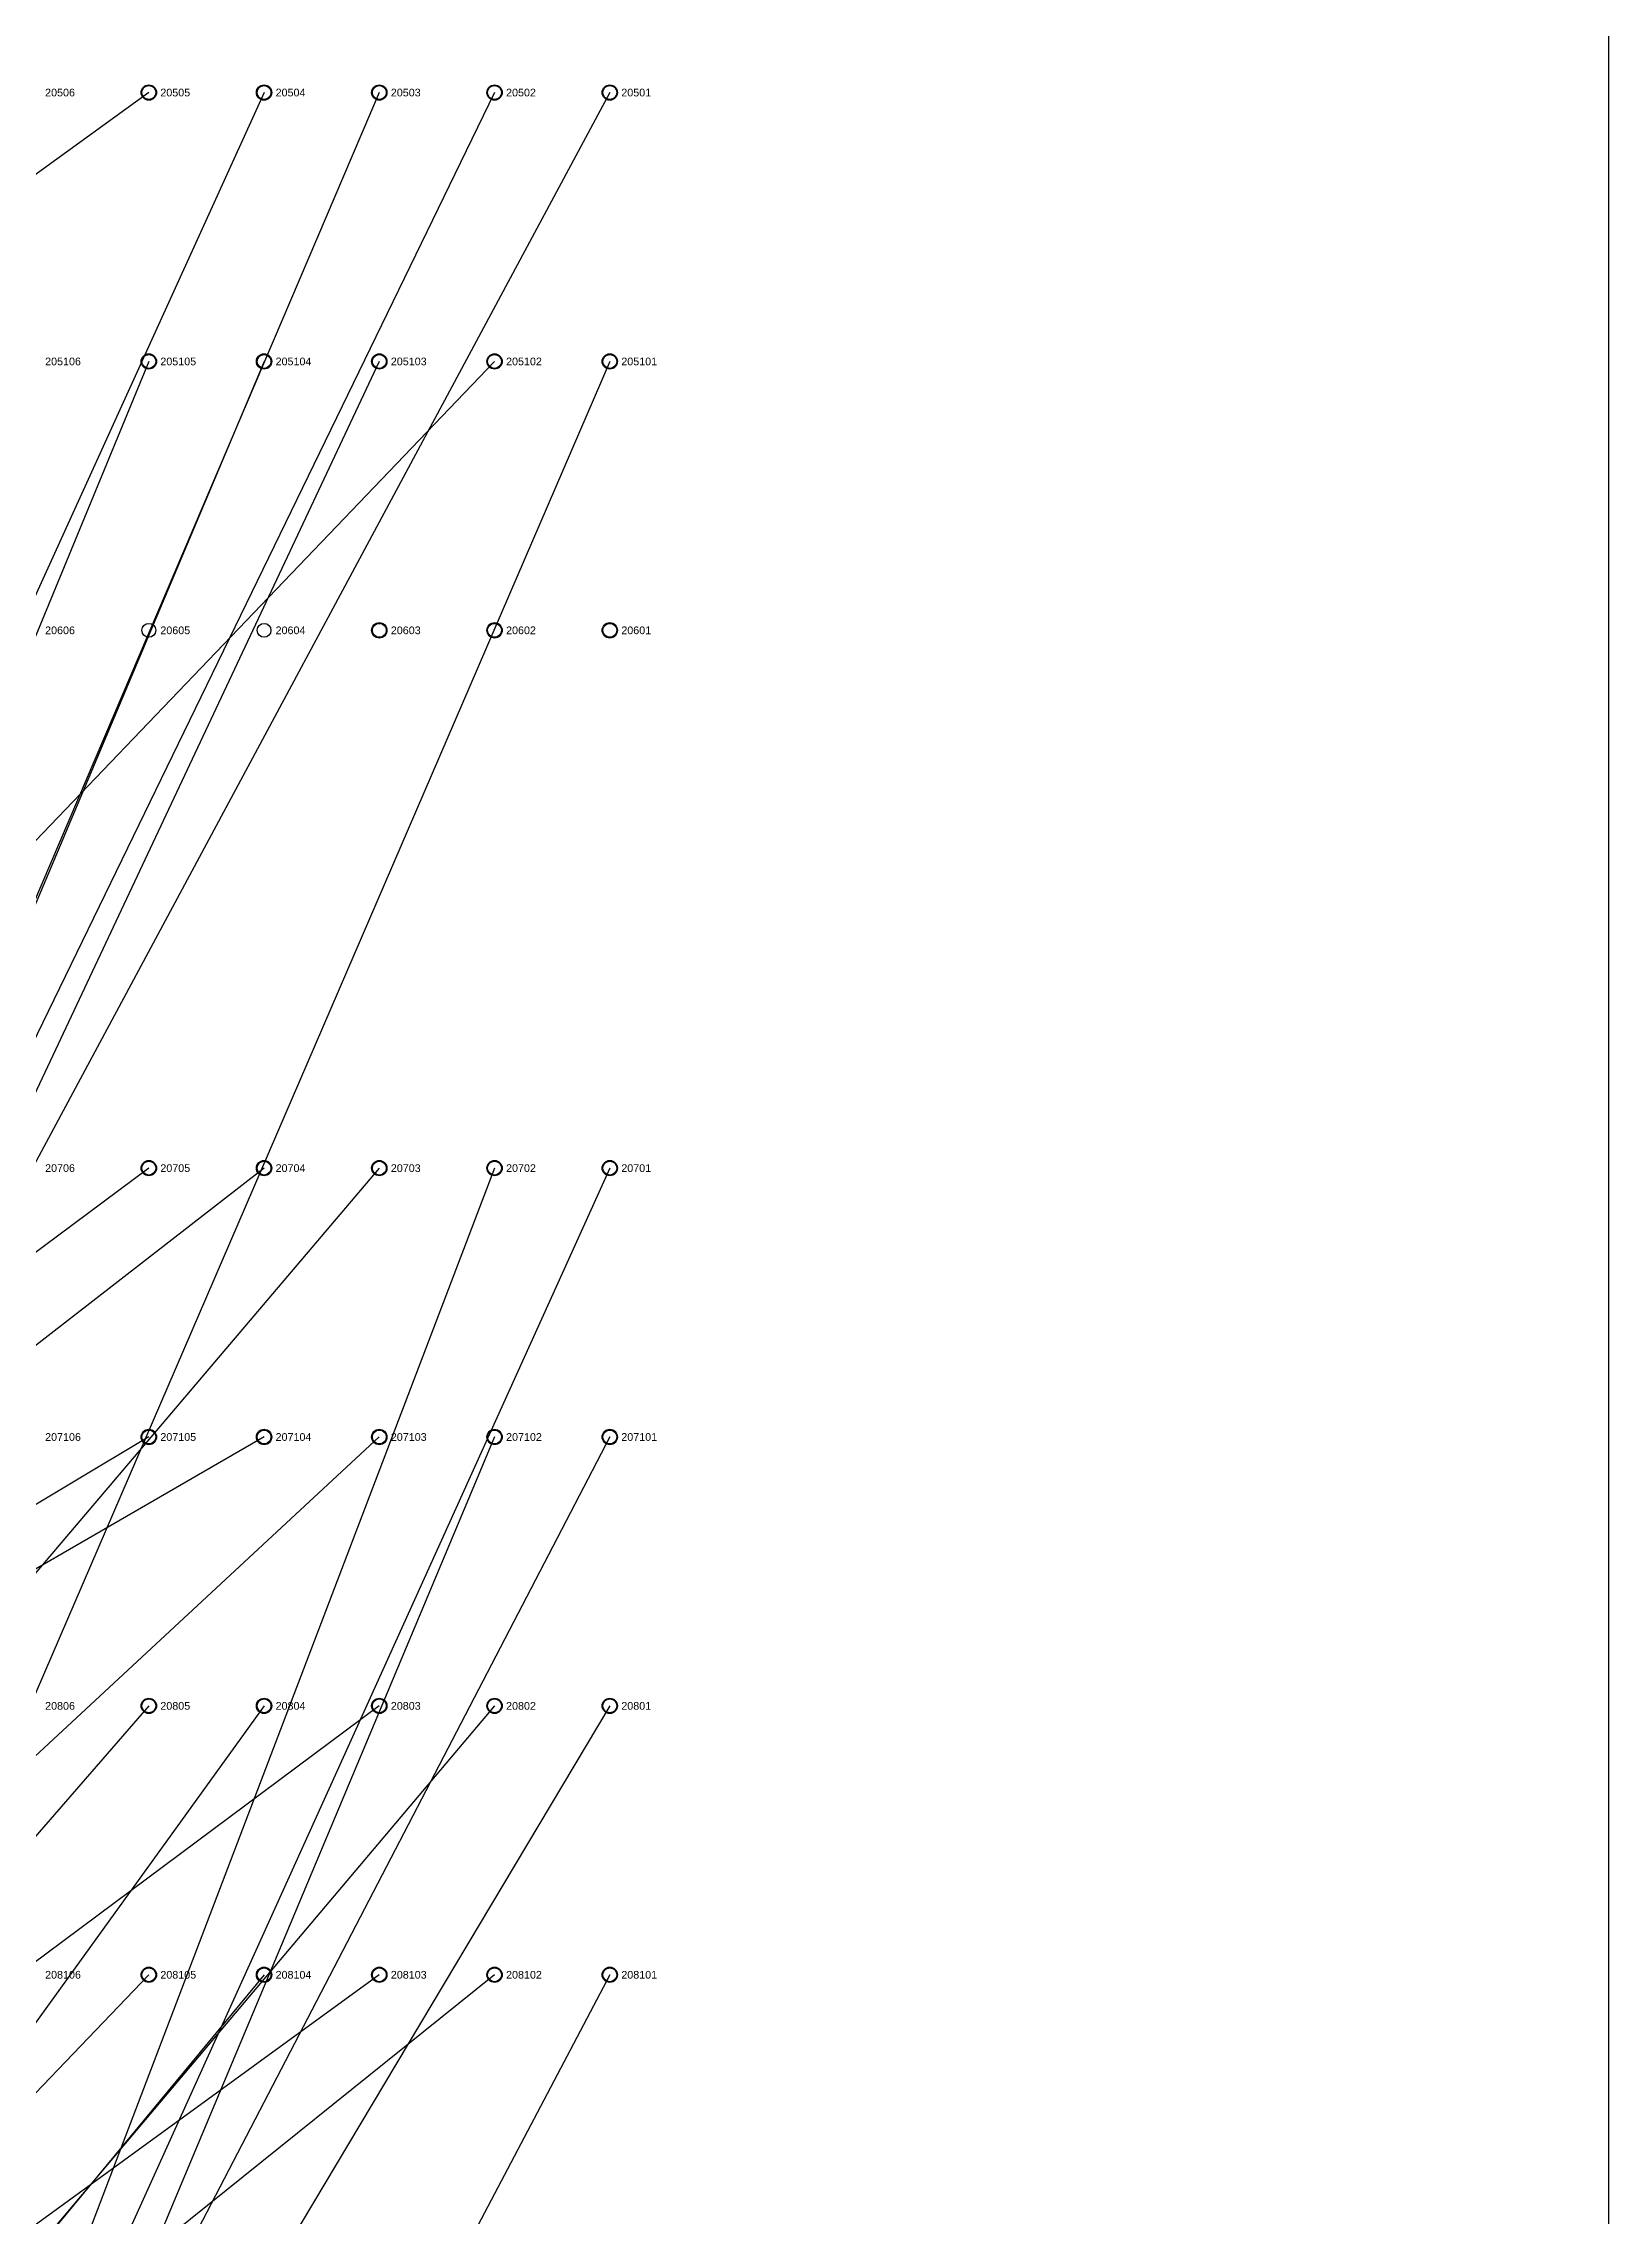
# Model space of a CAD drawing. Extents: x -5 to 376, y -217 to 241.
# Drawn here: x 324.5 to 376.2, y 66.2 to 138.1 of the extents above; entities that cross this region are included whole.
import ezdxf

# ---------------------------------------------------------------- set-up
doc = ezdxf.new("R2010")
doc.units = 0
for name, color, linetype in [('BOTTOM_WIRES_BLUE', 5, 'CONTINUOUS'), ('FIXTURE_INTERFACE_PIN', 4, 'CONTINUOUS'), ('FIXTURE_OUTLINE', 144, 'CONTINUOUS'), ('TESTER_INTERFACE_PIN', 144, 'CONTINUOUS'), ('TESTER_INTERFACE_PIN_LABEL', 144, 'CONTINUOUS')]:
    doc.layers.add(name, color=color, linetype=linetype)
doc.styles.get("Standard").update_dxf_attribs({"font": 'arial.ttf'})

msp = doc.modelspace()

# ---------------------------------------------------------------- linework, layer by layer
at = {"layer": 'BOTTOM_WIRES_BLUE'}
for p, q in [((343.18194, 136.4615), (246.11076, -44.32554)), ((331.75194, 136.4615), (247.3198, -49.14392)), ((339.37194, 136.4615), (248.43994, -50.6857)), ((335.56194, 136.4615), (252.349, -58.55462)), ((327.94194, 136.4615), (255.56972, 84.08416)), ((339.37194, 127.5715), (234.86872, 18.54454)), ((343.18194, 127.5715), (244.74932, -100.67544)), ((335.56194, 127.5715), (249.02922, -56.3245)), ((327.94194, 127.5715), (250.14936, -60.90412)), ((331.75194, 127.5715), (259.99948, -42.66438)), ((335.56194, 100.9015), (242.85956, -8.28548)), ((331.75194, 100.9015), (247.1801, 35.26536)), ((339.37194, 100.9015), (255.03886, -120.2436)), ((343.18194, 100.9015), (259.17906, -84.70392)), ((327.94194, 100.9015), (267.27912, 55.77586)), ((331.75194, 92.0115), (235.89996, 36.64458)), ((335.56194, 92.0115), (236.66958, 0.27432)), ((343.18194, 92.0115), (251.23902, -84.83346)), ((339.37194, 92.0115), (254.16002, -111.20374)), ((327.94194, 92.0115), (267.27912, 55.77586)), ((335.56194, 83.1215), (249.21972, 18.82648)), ((343.18194, 83.1215), (251.80036, -69.93382)), ((339.37194, 83.1215), (257.71094, -13.60424)), ((327.94194, 83.1215), (267.27912, 13.37564)), ((331.75194, 83.1215), (267.27912, -6.22554)), ((335.56194, 74.2315), (236.47908, 2.19456)), ((339.37194, 74.2315), (251.98832, 4.00558)), ((343.18194, 74.2315), (255.3208, -92.6846)), ((327.94194, 74.2315), (267.27912, 10.87628)), ((331.75194, 74.2315), (267.27912, -3.72364))]:
    msp.add_line(p, q, dxfattribs=at)
at = {"layer": 'FIXTURE_INTERFACE_PIN'}
for centre in [(327.94194, 136.4615), (331.75194, 136.4615), (335.56194, 136.4615), (339.37194, 136.4615), (343.18194, 136.4615), (327.94194, 127.5715), (331.75194, 127.5715), (335.56194, 127.5715), (339.37194, 127.5715), (343.18194, 127.5715), (335.56194, 118.6815), (339.37194, 118.6815), (343.18194, 118.6815), (327.94194, 100.9015), (331.75194, 100.9015), (335.56194, 100.9015), (339.37194, 100.9015), (343.18194, 100.9015), (327.94194, 92.0115), (331.75194, 92.0115), (335.56194, 92.0115), (339.37194, 92.0115), (343.18194, 92.0115), (327.94194, 83.1215), (331.75194, 83.1215), (335.56194, 83.1215), (339.37194, 83.1215), (343.18194, 83.1215), (327.94194, 74.2315), (331.75194, 74.2315), (335.56194, 74.2315), (339.37194, 74.2315), (343.18194, 74.2315)]:
    msp.add_circle(centre, 0.254, dxfattribs=at)
at = {"layer": 'FIXTURE_OUTLINE'}
msp.add_line((376.20194, 240.6015), (376.20194, -216.5985), dxfattribs=at)
at = {"layer": 'TESTER_INTERFACE_PIN'}
for centre in [(327.94194, 136.4615), (331.75194, 136.4615), (335.56194, 136.4615), (339.37194, 136.4615), (343.18194, 136.4615), (327.94194, 127.5715), (331.75194, 127.5715), (335.56194, 127.5715), (339.37194, 127.5715), (343.18194, 127.5715), (327.94194, 118.6815), (331.75194, 118.6815), (335.56194, 118.6815), (339.37194, 118.6815), (343.18194, 118.6815), (327.94194, 100.9015), (331.75194, 100.9015), (335.56194, 100.9015), (339.37194, 100.9015), (343.18194, 100.9015), (327.94194, 92.0115), (331.75194, 92.0115), (335.56194, 92.0115), (339.37194, 92.0115), (343.18194, 92.0115), (327.94194, 83.1215), (331.75194, 83.1215), (335.56194, 83.1215), (339.37194, 83.1215), (343.18194, 83.1215), (327.94194, 74.2315), (331.75194, 74.2315), (335.56194, 74.2315), (339.37194, 74.2315), (343.18194, 74.2315)]:
    msp.add_circle(centre, 0.2286, dxfattribs=at)

# ---------------------------------------------------------------- texts
at = {"layer": 'TESTER_INTERFACE_PIN_LABEL'}
for s, p in [('20506', (324.51294, 136.3345)), ('20505', (328.32294, 136.3345)), ('20504', (332.13294, 136.3345)), ('20503', (335.94294, 136.3345)), ('20502', (339.75294, 136.3345)), ('20501', (343.56294, 136.3345)), ('205106', (324.51294, 127.4445)), ('205105', (328.32294, 127.4445)), ('205104', (332.13294, 127.4445)), ('205103', (335.94294, 127.4445)), ('205102', (339.75294, 127.4445)), ('205101', (343.56294, 127.4445)), ('20606', (324.51294, 118.5545)), ('20605', (328.32294, 118.5545)), ('20604', (332.13294, 118.5545)), ('20603', (335.94294, 118.5545)), ('20602', (339.75294, 118.5545)), ('20601', (343.56294, 118.5545)), ('20706', (324.51294, 100.7745)), ('20705', (328.32294, 100.7745)), ('20704', (332.13294, 100.7745)), ('20703', (335.94294, 100.7745)), ('20702', (339.75294, 100.7745)), ('20701', (343.56294, 100.7745)), ('207106', (324.51294, 91.8845)), ('207105', (328.32294, 91.8845)), ('207104', (332.13294, 91.8845)), ('207103', (335.94294, 91.8845)), ('207102', (339.75294, 91.8845)), ('207101', (343.56294, 91.8845)), ('20806', (324.51294, 82.9945)), ('20805', (328.32294, 82.9945)), ('20804', (332.13294, 82.9945)), ('20803', (335.94294, 82.9945)), ('20802', (339.75294, 82.9945)), ('20801', (343.56294, 82.9945)), ('208106', (324.51294, 74.1045)), ('208105', (328.32294, 74.1045)), ('208104', (332.13294, 74.1045)), ('208103', (335.94294, 74.1045)), ('208102', (339.75294, 74.1045)), ('208101', (343.56294, 74.1045))]:
    msp.add_text(s, height=0.254, dxfattribs=at).set_placement(p)

doc.saveas('drawing.dxf')
